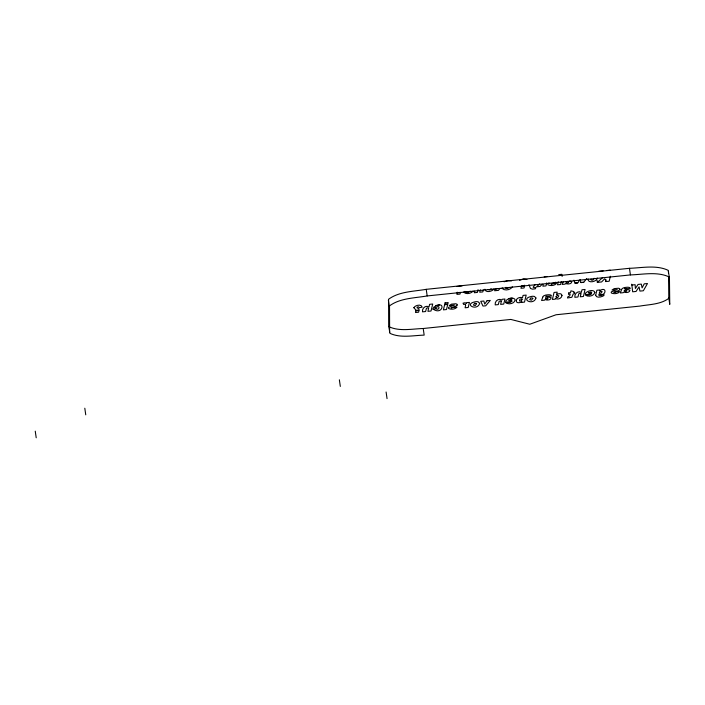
<?xml version="1.0" encoding="UTF-8"?>
<svg xmlns="http://www.w3.org/2000/svg" width="705" height="705" viewBox="0 0 705 705"><rect width="100%" height="100%" fill="white"/><g stroke="black" fill="none" stroke-linecap="round" stroke-linejoin="round"><path stroke-width="1.06" d="M502.224 287.843L502.216 288.477C504.63 291.068 510.614 290.037 512.35 286.838M594.121 278.263L592.87 280.176L591.222 280.096L591.037 279.11M521.63 285.736L523.533 285.886M597.25 277.999C597.047 281.938 587.353 283.683 588.102 278.898M484.943 289.226C485.428 293.201 492.328 291.544 493.985 288.971M524.599 285.199L524.494 285.798M388.975 326.715C399.453 331.632 412.002 328.865 423.212 328.504L424.172 335.113C412.963 335.474 400.414 338.25 389.935 333.333L388.666 325.948L388.57 299.246C399.153 291.456 413.659 291.509 426.225 289.332L629.468 268.305C642.132 267.891 656.311 264.763 668.146 270.315L669.45 277.796L669.75 304.384L668.789 297.766L668.551 276.501M389.627 332.566L389.53 305.864C400.114 298.074 414.619 298.118 427.186 295.941L630.429 274.915C643.092 274.509 657.263 271.381 669.107 276.933L669.45 277.796M668.789 297.766L668.648 298.471C660.488 304.472 649.331 304.437 639.655 306.111L556.034 314.765L529.781 324.247L510.843 319.435L423.212 328.504M457.325 292.672L456.919 294.39L460.012 294.1L460.427 292.381L457.325 292.672L457.254 292.196M464.022 291.491L466.04 291.509M474.685 291.121L474.298 292.734L477.408 292.434L478.078 289.649M480.325 289.773L479.744 292.214L482.846 291.923L483.33 289.887M511.839 301.15C497.889 305.071 511.248 294.567 515.082 299.484C515.346 303.644 508.014 305.168 505.635 302.463M546.736 282.89L546.023 285.895L542.859 286.195L543.176 284.873L542.18 284.274L540.056 286.459L536.567 286.794L539.651 283.921M558.237 281.788L557.514 284.794L560.625 284.503L561.339 281.498M563.207 281.815L562.211 284.432L565.11 284.15L565.595 283.498C567.463 284.362 571.543 284.291 571.826 281.683L569.658 280.934M610.363 276.237L609.173 281.242L605.727 281.568L606.133 279.859L604.634 278.863L601.594 281.965L597.346 282.37L597.056 280.334M499.968 288.46L498.461 290.363L494.61 290.751L495.157 289.394L496.858 288.768M491.112 288.662L489.887 289.993L488.019 289.535M509.028 300.665L510.2 299.581L512.041 299.986L509.001 300.506M470.182 291.121L468.358 292.293L463.969 292.434C466.454 294.619 471.09 293.518 473.108 291.139M511.865 301.308L510.041 302.48L505.652 302.621M573.923 280.176L574.998 283.128L577.748 282.864L580.1 279.577L580.964 282.564L583.731 282.3L586.736 278.466M435.849 308.376L436.051 308.949C439.894 310.914 439.999 304.172 436.298 307.389L433.443 307.424C446.882 298.488 442.766 316.536 432.852 308.869M535.104 284.811L533.13 287.12L533.932 287.711L535.941 287.429L535.377 288.812L532.513 289.165L530.477 288.477L528.962 284.679M508.834 287.481C508.349 288.662 504.427 288.83 505.996 287.296M597.346 282.37L602.643 277.603M519.559 280.361L523.542 278.889L526.935 279.506M549.045 282.899L548.093 283.674A6.671 2.335 -8.2 0 0 548.111 284.917C550.614 286.036 554.535 285.754 556.421 283.525L553.39 283.63C548.155 285.454 553.24 282.723 555.981 282.22M504.11 281.753L508.058 280.608L511.539 280.863M456.822 286.486L462.092 285.904M508.358 298.735L508.939 298.541M435.796 305.494L439.567 304.948M432.888 309.107L435.884 308.614M509.6 298.374L512.174 298.092M558.73 274.598L561.832 274.307L562.141 276.43M598.615 271.275L603.198 270.843M606.802 270.5L610.248 270.165M544.189 276.836L547.353 276.536M574.998 283.128L577.748 282.864M631.874 285.014L635.135 284.705L635.381 288.512L638.043 284.432L641.303 284.115L642.096 287.878L644.211 283.842L647.481 283.525L643.33 290.777L639.946 291.094L639.056 286.873L636.042 291.465L632.667 291.791L631.759 284.177M629.468 268.305L630.429 274.915M605.428 279.541L605.727 281.568M583.731 282.3L580.964 282.564M426.225 289.332L427.186 295.941M388.376 300.163L389.336 306.781M386.093 392.006L387.054 398.625M339.361 379.801L340.321 386.419M84.803 408.221L85.754 414.84M35.25 431.169L36.211 437.787M668.49 271.187L668.516 273.311M413.853 307.697L416.144 310.332L419.034 310.059L418.946 308.887L417.034 307.706L417.298 307.01L418.558 306.798L419.184 307.671L422.189 307.16C421.423 303.723 415.13 305.142 413.853 307.697M599.391 292.39L599.585 293.174L601.048 293.245L602.14 291.623L600.51 291.236L599.391 292.39M522.044 299.334L521.4 300.841L519.47 301.026L519.911 299.167L521.427 298.823L522.044 299.334M476.545 303.644L475.293 305.547L473.416 305.089L474.668 303.176L476.545 303.644M532.83 298.268L531.57 300.18L529.702 299.722L530.944 297.81L532.83 298.268M556.104 296.602L556.271 297.51L557.717 297.589L558.827 295.827L557.232 295.404L556.104 296.602M595.672 295.263C596.368 298.462 601.85 296.972 603.859 295.58C605.613 292.416 597.452 298.33 599.003 294.082C605.974 297.395 607.71 285.578 599.594 290.716L599.77 289.966L596.871 290.24L595.672 295.263M428.578 308.305L427.944 311.319L431.037 311.02L432.711 304.014L429.609 304.313L429.001 306.895C425.723 304.957 421.881 308.111 422.498 311.839L425.608 311.539L426.437 308.332L427.556 307.768L428.578 308.305M501.281 301.37L500.647 304.384L503.74 304.084L504.956 299.008L502.066 299.29L501.872 300.11C498.691 297.854 494.505 301.114 495.201 304.904L498.312 304.604L499.14 301.396L500.259 300.841L501.281 301.37M580.938 293.765L580.303 296.787L583.396 296.488L585.071 289.482L581.977 289.773L581.361 292.355C578.082 290.425 574.24 293.58 574.857 297.307L577.968 297.008L578.805 293.8L579.915 293.236L580.938 293.765M545.494 298.056C546.719 301.167 550.455 296.505 545.494 298.056M566.124 282.009C567.349 285.12 571.076 280.449 566.124 282.009M624.277 290.539C625.502 293.65 629.23 288.988 624.277 290.539M479.673 303.37C477.206 311.619 462.806 304.093 475.637 301.696A3.64 1.278 -8.2 0 1 478.228 301.863L479.673 303.37M516.236 300.348C515.663 303.502 520.228 303.176 521.788 301.634L521.612 302.383L524.511 302.11L526.177 295.095L523.057 295.395L522.476 297.827C520.272 296.752 516.915 297.854 516.236 300.348M535.95 298.004C533.491 306.252 519.091 298.726 531.914 296.329A3.64 1.278 -8.2 0 1 534.505 296.497L535.95 298.004M594.844 292.372C594.148 296.153 587.988 297.334 585.309 295.025L589.697 294.884L591.521 293.703C576.875 297.422 592.218 286.327 594.844 292.372M465.635 305.054L465.106 307.777L468.217 307.477L469.424 302.401L466.525 302.674L466.331 303.511L465.185 302.745L463.026 303.159L463.661 304.454L465.08 304.252L465.635 305.054M561.982 295.421C561.797 298.338 557.778 300.092 555.47 298.418L555.293 299.176L552.394 299.449L554.059 292.443L557.188 292.143L556.606 294.567C558.122 293.562 561.665 292.936 561.982 295.421M415.915 310.79L415.509 312.509L418.603 312.209L419.008 310.491L415.915 310.79M444.617 304.763L443.41 309.848L446.503 309.548L447.719 304.472L444.617 304.763M445.075 302.833L444.767 304.155L447.86 303.864L448.177 302.542L445.075 302.833M521.383 286.565L520.969 288.283L524.071 287.984L524.476 286.274L521.383 286.565M542.762 297.122L541.581 300.48L544.489 300.198L544.974 299.546C546.833 300.409 550.913 300.339 551.195 297.73C541.555 295.28 546.587 296.682 551.504 295.985L550.887 295.043L549.292 294.752A7.737 2.705 -8.2 0 0 545.441 295.131L543.52 295.968L542.762 297.122M568.776 292.919L568.441 294.346L570.142 294.188L569.711 295.985L568.01 296.602L567.463 297.968L571.852 297.29L573.244 293.888L574.39 293.782L574.725 292.355L573.588 292.46L573.808 291.535L570.944 290.83L570.486 292.76L568.776 292.919M621.546 289.605L620.365 292.963L623.273 292.69L623.749 292.037C625.617 292.901 629.697 292.822 629.979 290.222C620.329 287.763 625.361 289.165 630.288 288.468L629.662 287.525L628.076 287.235A7.737 2.705 -8.2 0 0 624.225 287.614L622.303 288.451L621.546 289.605M457.201 305.001C456.699 306.728 445.754 309.169 453.994 307.274L457.016 307.168C455.13 309.398 451.209 309.68 448.706 308.561A6.671 2.335 -8.2 0 1 448.688 307.318L454.469 305.106L449.279 305.538L451.482 304.137L455.791 303.767L456.946 304.181L457.201 305.001M619.959 289.482C619.457 291.2 608.512 293.65 616.752 291.755L619.783 291.641C617.888 293.87 613.967 294.161 611.464 293.042A6.671 2.335 -8.2 0 1 611.447 291.8L617.227 289.588L612.046 290.011L614.249 288.609L618.549 288.239L619.704 288.662L619.959 289.482M588.966 292.566L588.684 293.068L591.733 292.778L591.09 291.896L588.966 292.566M487.058 300.718L484.723 304.084L483.859 301.026L480.739 301.317L482.96 306.067L485.71 305.811L490.275 300.409L487.058 300.718"/></g></svg>
